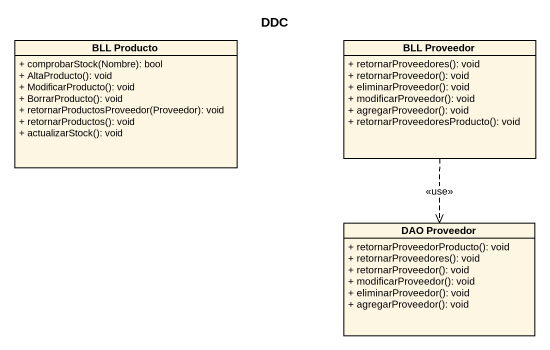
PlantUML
@startuml
title DDC
hide circle
hide empty members
skinparam classAttributeIconSize 0
class "BLL Producto" as BLL_Producto {
  + comprobarStock(Nombre): bool
  + AltaProducto(): void
  + ModificarProducto(): void
  + BorrarProducto(): void
  + retornarProductosProveedor(Proveedor): void
  + retornarProductos(): void
  + actualizarStock(): void
}
class "BLL Proveedor" as BLL_Proveedor {
  + retornarProveedores(): void
  + retornarProveedor(): void
  + eliminarProveedor(): void
  + modificarProveedor(): void
  + agregarProveedor(): void
  + retornarProveedoresProducto(): void
}
class "DAO Proveedor" as DAO_Proveedor {
  + retornarProveedorProducto(): void
  + retornarProveedores(): void
  + retornarProveedor(): void
  + modificarProveedor(): void
  + eliminarProveedor(): void
  + agregarProveedor(): void
}
BLL_Proveedor ..> DAO_Proveedor : <<use>>
@enduml
